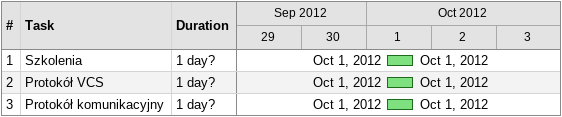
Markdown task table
| ID | Task | Duration | Start | Finish |
|---|---|---|---|---|
| 1 | Szkolenia | 1d? | 2012-10-01 | 2012-10-01 |
| 2 | Protokół VCS | 1d? | 2012-10-01 | 2012-10-01 |
| 3 | Protokół komunikacyjny | 1d? | 2012-10-01 | 2012-10-01 |
